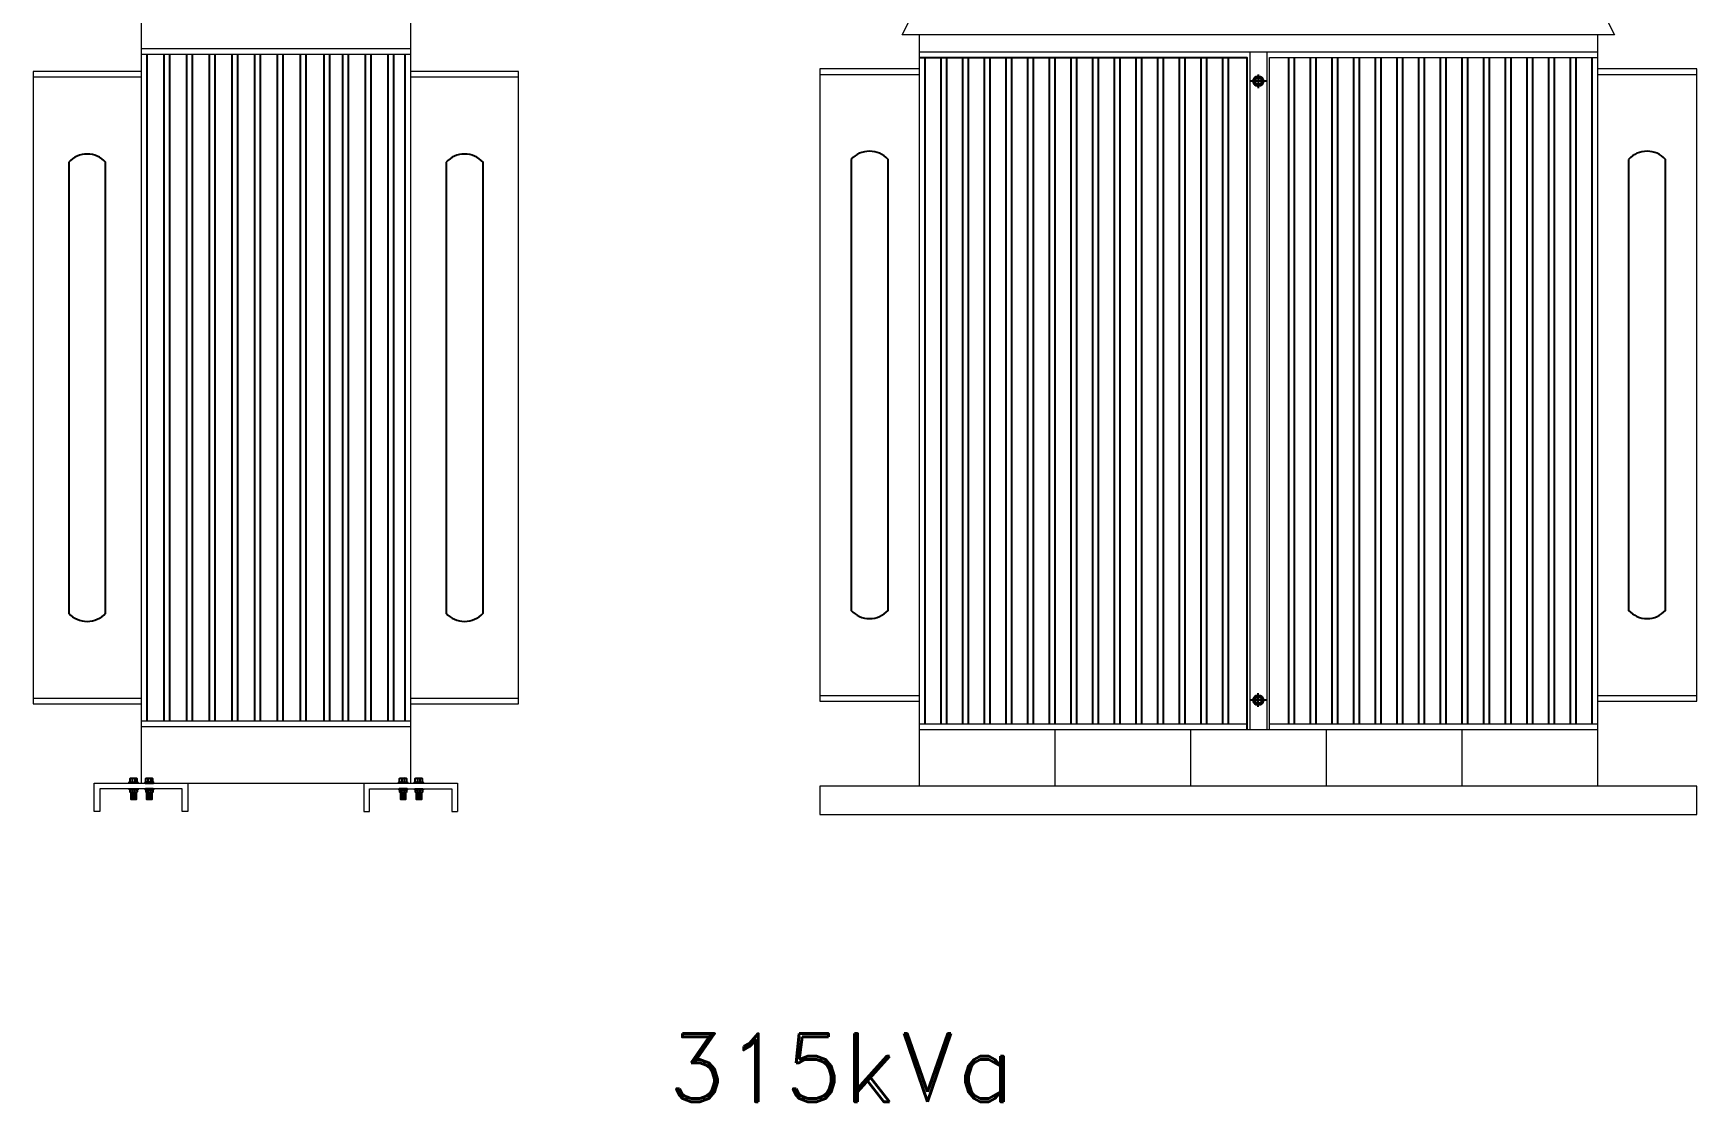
# Model space of a CAD drawing. Header units: inches. Extents: x 26.65 to 29.59, y 17.38 to 20.71.
# Drawn here: x 26.654 to 29.586, y 17.376 to 19.259 of the extents above; entities that cross this region are included whole.
import ezdxf
from ezdxf.enums import TextEntityAlignment as Align

# ---------------------------------------------------------------- set-up
doc = ezdxf.new("R2010")
doc.units = ezdxf.units.IN
doc.header["$MEASUREMENT"] = 0
doc.linetypes.add('CENTERX2', pattern=[101.6, 63.5, -12.7, 12.7, -12.7])
doc.layers.add('001_Dark_1 50', color=7, linetype='Continuous', lineweight=0, true_color=0x5c5c5c)
doc.layers.add('003_Light_1 50', color=7, linetype='Continuous', true_color=0xc2c2c2)
doc.styles.add('tx1', font='romand.shx')

msp = doc.modelspace()

# ---------------------------------------------------------------- linework, layer by layer
at = {"layer": '001_Dark_1 50'}
for p, q in [((27.3195, 19.232), (26.8445, 19.232)), ((28.2156, 19.2568), (28.2156, 17.9325)), ((29.4106, 19.2568), (29.4106, 17.9325)), ((27.3195, 19.222), (26.8445, 19.222)), ((28.2156, 19.2268), (29.4106, 19.2268)), ((28.7981, 19.2268), (28.7981, 18.0325)), ((28.8281, 19.2268), (28.8281, 18.0325)), ((26.8445, 19.1818), (26.6545, 19.1818)), ((27.5095, 19.1818), (27.3195, 19.1818)), ((26.6545, 18.0875), (26.8445, 18.0875)), ((27.3195, 18.0875), (27.5095, 18.0875)), ((28.0406, 18.0925), (28.2156, 18.0925)), ((29.4106, 18.0925), (29.5856, 18.0925)), ((26.8445, 18.0477), (27.3195, 18.0477)), ((26.8445, 18.0377), (27.3195, 18.0377)), ((28.2156, 18.0421), (28.7931, 18.0421)), ((28.2156, 18.0325), (29.4106, 18.0325)), ((28.4546, 18.0325), (28.4546, 17.9325)), ((28.6936, 18.0325), (28.6936, 17.9325)), ((28.8331, 18.0421), (29.4106, 18.0421)), ((28.9326, 18.0325), (28.9326, 17.9325)), ((29.1716, 18.0325), (29.1716, 17.9325))]:
    msp.add_line(p, q, dxfattribs=at)
for points in [[(27.3195, 17.9377), (27.3195, 19.292), (26.8445, 19.292), (26.8445, 17.9377)], [(28.8331, 18.0325), (28.8331, 19.2168), (29.4106, 19.2168)], [(26.8445, 19.1918), (26.6545, 19.1918), (26.6545, 18.0775), (26.8445, 18.0775)], [(27.3195, 18.0775), (27.5095, 18.0775), (27.5095, 19.1918), (27.3195, 19.1918)], [(28.2156, 19.1968), (28.0406, 19.1968), (28.0406, 18.0825), (28.2156, 18.0825)], [(28.0406, 19.1868), (28.2156, 19.1868)], [(29.4106, 18.0825), (29.5856, 18.0825), (29.5856, 19.1968), (29.4106, 19.1968)], [(29.4106, 19.1868), (29.5856, 19.1868)], [(26.927, 17.9377), (26.927, 17.8877), (26.917, 17.8877), (26.917, 17.9277), (26.772, 17.9277), (26.772, 17.8877), (26.762, 17.8877), (26.762, 17.9377), (27.402, 17.9377), (27.402, 17.8877)], [(27.237, 17.9377), (27.237, 17.8877), (27.247, 17.8877), (27.247, 17.9277), (27.392, 17.9277), (27.392, 17.8877), (27.402, 17.8877)]]:
    msp.add_lwpolyline(points, dxfattribs=at)
msp.add_lwpolyline([(28.2019, 19.2868), (29.4244, 19.2868, -0.284079), (29.4262, 19.2857), (29.4406, 19.2568), (28.1856, 19.2568), (28.2001, 19.2857)], format="xyb", dxfattribs=at)
msp.add_lwpolyline([(28.0406, 17.8825), (29.5856, 17.8825), (29.5856, 17.9325), (28.0406, 17.9325)], close=True, dxfattribs=at)
at = {"layer": '003_Light_1 50'}
for p, q in [((26.8545, 19.222), (26.8545, 18.0473)), ((26.8845, 19.222), (26.8845, 18.0473)), ((26.8945, 19.222), (26.8945, 18.0473)), ((26.9245, 19.222), (26.9245, 18.0473)), ((26.9345, 19.222), (26.9345, 18.0473)), ((26.9645, 19.222), (26.9645, 18.0473)), ((26.9745, 19.222), (26.9745, 18.0473)), ((27.0045, 19.222), (27.0045, 18.0473)), ((27.0145, 19.222), (27.0145, 18.0473)), ((27.0445, 19.222), (27.0445, 18.0473)), ((27.0545, 19.222), (27.0545, 18.0473)), ((27.0845, 19.222), (27.0845, 18.0473)), ((27.0945, 19.222), (27.0945, 18.0473)), ((27.1245, 19.222), (27.1245, 18.0473)), ((27.1345, 19.222), (27.1345, 18.0473)), ((27.1665, 19.222), (27.1665, 18.0473)), ((27.1765, 19.222), (27.1765, 18.0473)), ((27.1995, 19.222), (27.1995, 18.0473)), ((27.2095, 19.222), (27.2095, 18.0473)), ((27.2395, 19.222), (27.2395, 18.0473)), ((27.2495, 19.222), (27.2495, 18.0473)), ((27.2795, 19.222), (27.2795, 18.0473)), ((27.2895, 19.222), (27.2895, 18.0473)), ((27.3095, 19.222), (27.3095, 18.0473)), ((28.2256, 19.2168), (28.2256, 18.0421)), ((28.2538, 19.2168), (28.2538, 18.0421)), ((28.2638, 19.2168), (28.2638, 18.0421)), ((28.292, 19.2168), (28.292, 18.0421)), ((28.302, 19.2168), (28.302, 18.0421)), ((28.3301, 19.2168), (28.3301, 18.0421)), ((28.3401, 19.2168), (28.3401, 18.0421)), ((28.3683, 19.2168), (28.3683, 18.0421)), ((28.3783, 19.2168), (28.3783, 18.0421)), ((28.4065, 19.2168), (28.4065, 18.0421)), ((28.4165, 19.2168), (28.4165, 18.0421)), ((28.4446, 19.2168), (28.4446, 18.0421)), ((28.4546, 19.2168), (28.4546, 18.0421)), ((28.4828, 19.2168), (28.4828, 18.0421)), ((28.4928, 19.2168), (28.4928, 18.0421)), ((28.521, 19.2168), (28.521, 18.0421)), ((28.531, 19.2168), (28.531, 18.0421)), ((28.5591, 19.2168), (28.5591, 18.0421)), ((28.5691, 19.2168), (28.5691, 18.0421)), ((28.5973, 19.2168), (28.5973, 18.0421)), ((28.6073, 19.2168), (28.6073, 18.0421)), ((28.6355, 19.2168), (28.6355, 18.0421)), ((28.6455, 19.2168), (28.6455, 18.0421)), ((28.6736, 19.2168), (28.6736, 18.0421)), ((28.6836, 19.2168), (28.6836, 18.0421)), ((28.7118, 19.2168), (28.7118, 18.0421)), ((28.7218, 19.2168), (28.7218, 18.0421)), ((28.75, 19.2168), (28.75, 18.0421)), ((28.76, 19.2168), (28.76, 18.0421)), ((28.8663, 19.2168), (28.8663, 18.0421)), ((28.8763, 19.2168), (28.8763, 18.0421)), ((28.9045, 19.2168), (28.9045, 18.0421)), ((28.9145, 19.2168), (28.9145, 18.0421)), ((28.9426, 19.2168), (28.9426, 18.0421)), ((28.9526, 19.2168), (28.9526, 18.0421)), ((28.9808, 19.2168), (28.9808, 18.0421)), ((28.9908, 19.2168), (28.9908, 18.0421)), ((29.019, 19.2168), (29.019, 18.0421)), ((29.029, 19.2168), (29.029, 18.0421)), ((29.0571, 19.2168), (29.0571, 18.0421)), ((29.0671, 19.2168), (29.0671, 18.0421)), ((29.0953, 19.2168), (29.0953, 18.0421)), ((29.1053, 19.2168), (29.1053, 18.0421)), ((29.1335, 19.2168), (29.1335, 18.0421)), ((29.1435, 19.2168), (29.1435, 18.0421)), ((29.1716, 19.2168), (29.1716, 18.0421)), ((29.1816, 19.2168), (29.1816, 18.0421)), ((29.2098, 19.2168), (29.2098, 18.0421)), ((29.2198, 19.2168), (29.2198, 18.0421)), ((29.248, 19.2168), (29.248, 18.0421)), ((29.258, 19.2168), (29.258, 18.0421)), ((29.2861, 19.2168), (29.2861, 18.0421)), ((29.2961, 19.2168), (29.2961, 18.0421)), ((29.3243, 19.2168), (29.3243, 18.0421)), ((29.3343, 19.2168), (29.3343, 18.0421)), ((29.3625, 19.2168), (29.3625, 18.0421)), ((29.3725, 19.2168), (29.3725, 18.0421)), ((29.4006, 19.2168), (29.4006, 18.0421)), ((26.8281, 17.9468), (26.8289, 17.9461)), ((26.8326, 17.9468), (26.8333, 17.9461)), ((26.8565, 17.9402), (26.8557, 17.9395)), ((26.8609, 17.9402), (26.8617, 17.9395)), ((27.3031, 17.9468), (27.3039, 17.9461)), ((27.3076, 17.9468), (27.3083, 17.9461)), ((27.3315, 17.9402), (27.3307, 17.9395)), ((27.3359, 17.9402), (27.3367, 17.9395)), ((26.8356, 17.9208), (26.827, 17.9208)), ((26.8356, 17.9195), (26.827, 17.9195)), ((26.8356, 17.9182), (26.827, 17.9182)), ((26.8356, 17.9168), (26.827, 17.9168)), ((26.8356, 17.9155), (26.827, 17.9155)), ((26.8356, 17.9142), (26.827, 17.9142)), ((26.8356, 17.9128), (26.827, 17.9128)), ((26.8356, 17.9115), (26.827, 17.9115)), ((26.8356, 17.9101), (26.827, 17.9101)), ((26.8291, 17.9254), (26.8298, 17.9262)), ((26.8298, 17.9214), (26.8291, 17.9222)), ((26.8335, 17.9222), (26.8335, 17.9254)), ((26.8635, 17.9207), (26.8548, 17.9207)), ((26.8635, 17.9194), (26.8548, 17.9194)), ((26.8635, 17.918), (26.8548, 17.918)), ((26.8635, 17.9167), (26.8548, 17.9167)), ((26.8635, 17.9154), (26.8548, 17.9154)), ((26.8635, 17.914), (26.8548, 17.914)), ((26.8635, 17.9127), (26.8548, 17.9127)), ((26.8635, 17.9113), (26.8548, 17.9113)), ((26.8635, 17.91), (26.8548, 17.91)), ((26.857, 17.922), (26.857, 17.9253)), ((26.8614, 17.9253), (26.8621, 17.926)), ((26.8621, 17.9213), (26.8614, 17.922)), ((27.3106, 17.9208), (27.302, 17.9208)), ((27.3106, 17.9195), (27.302, 17.9195)), ((27.3106, 17.9182), (27.302, 17.9182)), ((27.3106, 17.9168), (27.302, 17.9168)), ((27.3106, 17.9155), (27.302, 17.9155)), ((27.3106, 17.9142), (27.302, 17.9142)), ((27.3106, 17.9128), (27.302, 17.9128)), ((27.3106, 17.9115), (27.302, 17.9115)), ((27.3106, 17.9101), (27.302, 17.9101)), ((27.3041, 17.9222), (27.3041, 17.9254)), ((27.3085, 17.9254), (27.3093, 17.9262)), ((27.3093, 17.9214), (27.3085, 17.9222)), ((27.3385, 17.9207), (27.3298, 17.9207)), ((27.3385, 17.9194), (27.3298, 17.9194)), ((27.3385, 17.918), (27.3298, 17.918)), ((27.3385, 17.9167), (27.3298, 17.9167)), ((27.3385, 17.9154), (27.3298, 17.9154)), ((27.3385, 17.914), (27.3298, 17.914)), ((27.3385, 17.9127), (27.3298, 17.9127)), ((27.3385, 17.9113), (27.3298, 17.9113)), ((27.3385, 17.91), (27.3298, 17.91)), ((27.332, 17.922), (27.332, 17.9253)), ((27.3364, 17.9253), (27.3371, 17.926)), ((27.3371, 17.9213), (27.3364, 17.922))]:
    msp.add_line(p, q, dxfattribs=at)
at = {"layer": '003_Light_1 50', "linetype": 'CENTERX2'}
for p, q in [((28.8287, 19.175), (28.8001, 19.175)), ((28.8131, 19.1869), (28.8131, 19.1624)), ((28.8131, 18.0721), (28.8131, 18.0965)), ((28.8287, 18.084), (28.8001, 18.084))]:
    msp.add_line(p, q, dxfattribs=at)
at = {"layer": '003_Light_1 50'}
for points in [[(28.2156, 19.2168), (28.7931, 19.2168), (28.7931, 18.0325)], [(26.8259, 17.9395), (26.8251, 17.9402), (26.8251, 17.9461), (26.8259, 17.9468), (26.8363, 17.9468), (26.8371, 17.9461), (26.8371, 17.9402), (26.8363, 17.9395)], [(26.8296, 17.9395), (26.8289, 17.9402), (26.8281, 17.9395)], [(26.8296, 17.9468), (26.8289, 17.9461), (26.8289, 17.9402)], [(26.8326, 17.9395), (26.8333, 17.9402), (26.8341, 17.9395)], [(26.8341, 17.9468), (26.8333, 17.9461), (26.8333, 17.9402)], [(26.8535, 17.9395), (26.8527, 17.9402), (26.8527, 17.9461), (26.8535, 17.9468), (26.8639, 17.9468), (26.8647, 17.9461), (26.8647, 17.9402), (26.8639, 17.9395)], [(26.8557, 17.9468), (26.8565, 17.9461), (26.8572, 17.9468)], [(26.8565, 17.9461), (26.8565, 17.9402), (26.8572, 17.9395)], [(26.8602, 17.9468), (26.8609, 17.9461), (26.8617, 17.9468)], [(26.8609, 17.9461), (26.8609, 17.9402), (26.8602, 17.9395)], [(27.3009, 17.9395), (27.3001, 17.9402), (27.3001, 17.9461), (27.3009, 17.9468), (27.3113, 17.9468), (27.3121, 17.9461), (27.3121, 17.9402), (27.3113, 17.9395)], [(27.3046, 17.9395), (27.3039, 17.9402), (27.3031, 17.9395)], [(27.3046, 17.9468), (27.3039, 17.9461), (27.3039, 17.9402)], [(27.3076, 17.9395), (27.3083, 17.9402), (27.3091, 17.9395)], [(27.3091, 17.9468), (27.3083, 17.9461), (27.3083, 17.9402)], [(27.3285, 17.9395), (27.3277, 17.9402), (27.3277, 17.9461), (27.3285, 17.9468), (27.3389, 17.9468), (27.3397, 17.9461), (27.3397, 17.9402), (27.3389, 17.9395)], [(27.3307, 17.9468), (27.3315, 17.9461), (27.3322, 17.9468)], [(27.3315, 17.9461), (27.3315, 17.9402), (27.3322, 17.9395)], [(27.3352, 17.9468), (27.3359, 17.9461), (27.3367, 17.9468)], [(27.3359, 17.9461), (27.3359, 17.9402), (27.3352, 17.9395)], [(26.8365, 17.9262), (26.8373, 17.9254), (26.8373, 17.9222), (26.8365, 17.9214), (26.8261, 17.9214), (26.8253, 17.9222), (26.8253, 17.9254), (26.8261, 17.9262)], [(26.8356, 17.9214), (26.8356, 17.9088), (26.827, 17.9088), (26.827, 17.9214)], [(26.8283, 17.9214), (26.8291, 17.9222), (26.8291, 17.9254), (26.8283, 17.9262)], [(26.8328, 17.9262), (26.8335, 17.9254), (26.8343, 17.9262)], [(26.8343, 17.9214), (26.8335, 17.9222), (26.8328, 17.9214)], [(26.8644, 17.926), (26.8651, 17.9253), (26.8651, 17.922), (26.8644, 17.9213), (26.854, 17.9213), (26.8532, 17.922), (26.8532, 17.9253), (26.854, 17.926)], [(26.8635, 17.9213), (26.8635, 17.9087), (26.8548, 17.9087), (26.8548, 17.9213)], [(26.8562, 17.926), (26.857, 17.9253), (26.8577, 17.926)], [(26.8577, 17.9213), (26.857, 17.922), (26.8562, 17.9213)], [(26.8606, 17.9213), (26.8614, 17.922), (26.8614, 17.9253), (26.8606, 17.926)], [(27.3115, 17.9262), (27.3123, 17.9254), (27.3123, 17.9222), (27.3115, 17.9214), (27.3011, 17.9214), (27.3003, 17.9222), (27.3003, 17.9254), (27.3011, 17.9262)], [(27.3106, 17.9214), (27.3106, 17.9088), (27.302, 17.9088), (27.302, 17.9214)], [(27.3033, 17.9262), (27.3041, 17.9254), (27.3048, 17.9262)], [(27.3048, 17.9214), (27.3041, 17.9222), (27.3033, 17.9214)], [(27.3078, 17.9214), (27.3085, 17.9222), (27.3085, 17.9254), (27.3078, 17.9262)], [(27.3394, 17.926), (27.3401, 17.9253), (27.3401, 17.922), (27.3394, 17.9213), (27.329, 17.9213), (27.3282, 17.922), (27.3282, 17.9253), (27.329, 17.926)], [(27.3385, 17.9213), (27.3385, 17.9087), (27.3298, 17.9087), (27.3298, 17.9213)], [(27.3312, 17.926), (27.332, 17.9253), (27.3327, 17.926)], [(27.3327, 17.9213), (27.332, 17.922), (27.3312, 17.9213)], [(27.3356, 17.9213), (27.3364, 17.922), (27.3364, 17.9253), (27.3356, 17.926)]]:
    msp.add_lwpolyline(points, dxfattribs=at)
for points in [[(28.8131, 19.166), (28.8209, 19.1705), (28.8209, 19.1795), (28.8131, 19.1839), (28.8054, 19.1795), (28.8054, 19.1705)], [(28.8131, 18.0929), (28.8209, 18.0884), (28.8209, 18.0795), (28.8131, 18.075), (28.8054, 18.0795), (28.8054, 18.0884)]]:
    msp.add_lwpolyline(points, close=True, dxfattribs=at)
for points in [[(26.717, 19.0322), (26.717, 18.2372, 0.442355), (26.782, 18.2372), (26.782, 19.0322, 0.442355)], [(27.382, 19.0322), (27.382, 18.2372, 0.442355), (27.447, 18.2372), (27.447, 19.0322, 0.442355)], [(28.0956, 19.0372), (28.0956, 18.2422, 0.442355), (28.1606, 18.2422), (28.1606, 19.0372, 0.442355)], [(29.4656, 19.0372), (29.4656, 18.2422, 0.442355), (29.5306, 18.2422), (29.5306, 19.0372, 0.442355)], [(26.8243, 17.9377, -0.940941), (26.8243, 17.9395), (26.8378, 17.9395, -0.940941), (26.8378, 17.9377)], [(26.852, 17.9395, 0.940941), (26.852, 17.9377), (26.8655, 17.9377, 0.940941), (26.8655, 17.9395)], [(27.2993, 17.9377, -0.940941), (27.2993, 17.9395), (27.3128, 17.9395, -0.940941), (27.3128, 17.9377)], [(27.3405, 17.9377), (27.327, 17.9377, -0.940941), (27.327, 17.9395), (27.3405, 17.9395, -0.940941)], [(26.8381, 17.9262), (26.8246, 17.9262, -1.149236), (26.8246, 17.9277), (26.8381, 17.9277, -1.149236)], [(26.8659, 17.926, 1.149236), (26.8659, 17.9275), (26.8524, 17.9275, 1.149236), (26.8524, 17.926)], [(27.3131, 17.9262, 1.149236), (27.3131, 17.9277), (27.2996, 17.9277, 1.149236), (27.2996, 17.9262)], [(27.3409, 17.926), (27.3274, 17.926, -1.149236), (27.3274, 17.9275), (27.3409, 17.9275, -1.149236)]]:
    msp.add_lwpolyline(points, format="xyb", close=True, dxfattribs=at)
for centre, radius in [((28.8131, 19.175), 0.00895), ((28.8131, 19.175), 0.0059), ((28.8131, 18.084), 0.00895), ((28.8131, 18.084), 0.0059)]:
    msp.add_circle(centre, radius, dxfattribs=at)

# ---------------------------------------------------------------- texts
at = {"layer": '001_Dark_1 50', "style": 'tx1'}
msp.add_text('315kVa', height=0.12, dxfattribs=at).set_placement((28.0786, 17.4363), align=Align.MIDDLE_CENTER)

doc.saveas('drawing.dxf')
